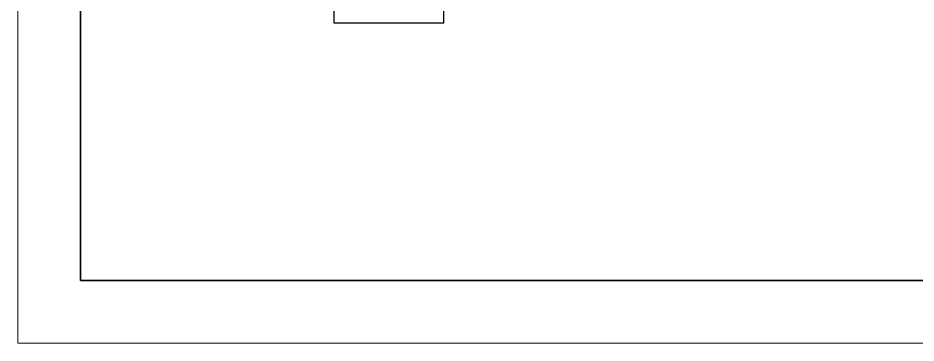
# Model space of a CAD drawing. Header units: millimetres. Extents: x -210 to 210, y -148 to 148.
# Drawn here: x -210 to -66.7, y -148.5 to -96.6 of the extents above; entities that cross this region are included whole.
import ezdxf

# ---------------------------------------------------------------- set-up
doc = ezdxf.new("R2010")
doc.units = ezdxf.units.MM
doc.layers.get('0').update_dxf_attribs({"lineweight": 18})
doc.layers.add('粗实线层', color=7, linetype='Continuous', lineweight=35)
doc.layers.add('细实线层', color=7, linetype='Continuous', lineweight=18)

# ---------------------------------------------------------------- blocks, each defined once
blk = doc.blocks.new('$CAXA_FRAME_13B17AC1$')
at = {"layer": '粗实线层'}
for p, q in [((-200, 138.5), (-200, -138.5)), ((-200, -138.5), (200, -138.5))]:
    blk.add_line(p, q, dxfattribs=at)
at = {"layer": '细实线层'}
for p, q in [((-210, 148.5), (-210, -148.5)), ((-210, -148.5), (210, -148.5))]:
    blk.add_line(p, q, dxfattribs=at)

msp = doc.modelspace()

# ---------------------------------------------------------------- linework, layer by layer
at = {"color": 7, "lineweight": 30, "ltscale": 0.049542}
for p, q in [((-159.572, -97.448), (-159.572, -95.467)), ((-142.072, -97.448), (-142.072, -95.467))]:
    msp.add_line(p, q, dxfattribs=at)
at = {"color": 7, "lineweight": 30, "ltscale": 0.4375}
msp.add_line((-142.072, -97.448), (-159.572, -97.448), dxfattribs=at)

# ---------------------------------------------------------------- block references
at = {"layer": '粗实线层'}
msp.add_blockref('$CAXA_FRAME_13B17AC1$', (0, 0), dxfattribs=at)

doc.saveas('drawing.dxf')
